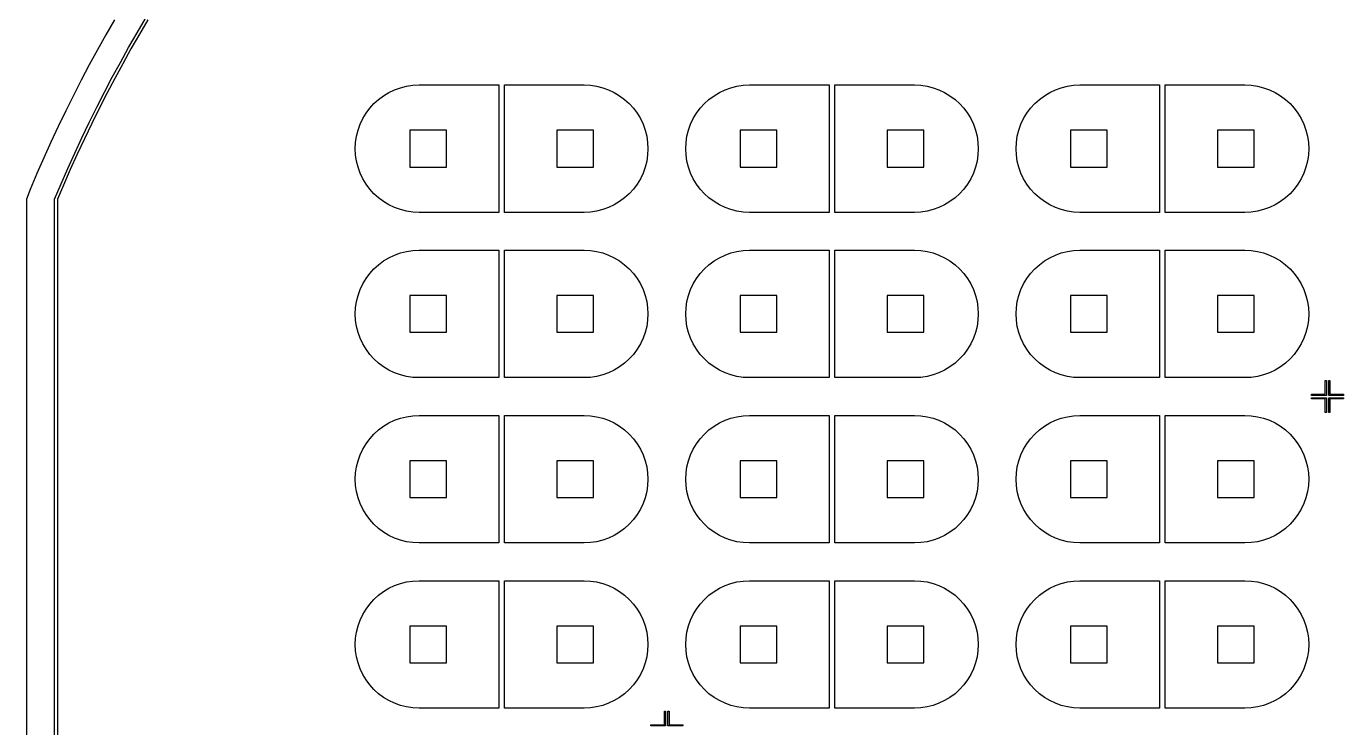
# Model space of a CAD drawing. Extents: x -17 to 130, y -40 to 112.
# Drawn here: x -16.9 to 54.9, y 36 to 74.2 of the extents above; entities that cross this region are included whole.
import ezdxf

# ---------------------------------------------------------------- set-up
doc = ezdxf.new("R2010")
doc.units = 0

msp = doc.modelspace()

# ---------------------------------------------------------------- linework, layer by layer
for p, q in [((-12.0939, 74.5207), (-12.5616, 73.7067)), ((-10.8628, 73.8031), (-10.394, 74.5963)), ((-10.2653, 74.5191), (-10.7332, 73.7276)), ((-12.5616, 73.7067), (-13.0194, 72.8871)), ((-11.3218, 73.0043), (-10.8628, 73.8031)), ((-10.7332, 73.7276), (-11.1913, 72.9304)), ((-13.0194, 72.8871), (-13.467, 72.0618)), ((-11.771, 72.1999), (-11.3218, 73.0043)), ((-11.1913, 72.9304), (-11.6395, 72.1276)), ((-13.467, 72.0618), (-13.9044, 71.2312)), ((-12.2102, 71.3901), (-11.771, 72.1999)), ((-11.6395, 72.1276), (-12.0779, 71.3194)), ((-13.9044, 71.2312), (-14.3316, 70.3953)), ((-12.6395, 70.5749), (-12.2102, 71.3901)), ((-12.0779, 71.3194), (-12.5064, 70.5059)), ((-14.3316, 70.3953), (-14.7486, 69.5541)), ((-13.0588, 69.7546), (-12.6395, 70.5749)), ((-12.5064, 70.5059), (-12.9248, 69.6871)), ((2.29866, 70.1823), (2.57217, 70.3852)), ((2.57217, 70.3852), (2.86426, 70.5603)), ((2.86426, 70.5603), (3.17209, 70.7059)), ((3.17209, 70.7059), (3.49272, 70.8206)), ((3.49272, 70.8206), (3.82304, 70.9033)), ((3.82304, 70.9033), (4.15988, 70.9533)), ((4.15988, 70.9533), (4.5, 70.97)), ((4.5, 70.97), (8.85001, 70.97)), ((8.85001, 70.97), (8.85001, 64.03)), ((9.14999, 64.03), (9.14999, 70.97)), ((9.14999, 70.97), (13.5, 70.97)), ((13.5, 70.97), (13.8401, 70.9533)), ((13.8401, 70.9533), (14.177, 70.9033)), ((14.177, 70.9033), (14.5073, 70.8206)), ((14.5073, 70.8206), (14.8279, 70.7059)), ((14.8279, 70.7059), (15.1357, 70.5603)), ((15.1357, 70.5603), (15.4278, 70.3852)), ((15.4278, 70.3852), (15.7013, 70.1823)), ((20.2987, 70.1823), (20.5722, 70.3852)), ((20.5722, 70.3852), (20.8643, 70.5603)), ((20.8643, 70.5603), (21.1721, 70.7059)), ((21.1721, 70.7059), (21.4927, 70.8206)), ((21.4927, 70.8206), (21.823, 70.9033)), ((21.823, 70.9033), (22.1599, 70.9533)), ((22.1599, 70.9533), (22.5, 70.97)), ((22.5, 70.97), (26.85, 70.97)), ((26.85, 70.97), (26.85, 64.03)), ((27.15, 64.03), (27.15, 70.97)), ((27.15, 70.97), (31.5, 70.97)), ((31.5, 70.97), (31.8401, 70.9533)), ((31.8401, 70.9533), (32.177, 70.9033)), ((32.177, 70.9033), (32.5073, 70.8206)), ((32.5073, 70.8206), (32.8279, 70.7059)), ((32.8279, 70.7059), (33.1357, 70.5603)), ((33.1357, 70.5603), (33.4278, 70.3852)), ((33.4278, 70.3852), (33.7013, 70.1823)), ((38.2987, 70.1823), (38.5722, 70.3852)), ((38.5722, 70.3852), (38.8643, 70.5603)), ((38.8643, 70.5603), (39.1721, 70.7059)), ((39.1721, 70.7059), (39.4927, 70.8206)), ((39.4927, 70.8206), (39.823, 70.9033)), ((39.823, 70.9033), (40.1599, 70.9533)), ((40.1599, 70.9533), (40.5, 70.97)), ((40.5, 70.97), (44.85, 70.97)), ((44.85, 70.97), (44.85, 64.03)), ((45.15, 64.03), (45.15, 70.97)), ((45.15, 70.97), (49.5, 70.97)), ((49.5, 70.97), (49.8401, 70.9533)), ((49.8401, 70.9533), (50.177, 70.9033)), ((50.177, 70.9033), (50.5073, 70.8206)), ((50.5073, 70.8206), (50.8279, 70.7059)), ((50.8279, 70.7059), (51.1357, 70.5603)), ((51.1357, 70.5603), (51.4278, 70.3852)), ((51.4278, 70.3852), (51.7013, 70.1823)), ((-13.468, 68.9291), (-13.0588, 69.7546)), ((-12.9248, 69.6871), (-13.3332, 68.8633)), ((1.61481, 69.4278), (1.81766, 69.7013)), ((1.81766, 69.7013), (2.04634, 69.9537)), ((2.04634, 69.9537), (2.29866, 70.1823)), ((15.7013, 70.1823), (15.9537, 69.9537)), ((15.9537, 69.9537), (16.1823, 69.7013)), ((16.1823, 69.7013), (16.3852, 69.4278)), ((19.6148, 69.4278), (19.8177, 69.7013)), ((19.8177, 69.7013), (20.0463, 69.9537)), ((20.0463, 69.9537), (20.2987, 70.1823)), ((33.7013, 70.1823), (33.9537, 69.9537)), ((33.9537, 69.9537), (34.1823, 69.7013)), ((34.1823, 69.7013), (34.3852, 69.4278)), ((37.6148, 69.4278), (37.8177, 69.7013)), ((37.8177, 69.7013), (38.0463, 69.9537)), ((38.0463, 69.9537), (38.2987, 70.1823)), ((51.7013, 70.1823), (51.9537, 69.9537)), ((51.9537, 69.9537), (52.1823, 69.7013)), ((52.1823, 69.7013), (52.3852, 69.4278)), ((-14.7486, 69.5541), (-15.1552, 68.708)), ((-13.867, 68.0987), (-13.468, 68.9291)), ((1.29414, 68.8279), (1.43974, 69.1357)), ((1.43974, 69.1357), (1.61481, 69.4278)), ((16.3852, 69.4278), (16.5603, 69.1357)), ((16.5603, 69.1357), (16.7059, 68.8279)), ((19.2941, 68.8279), (19.4397, 69.1357)), ((19.4397, 69.1357), (19.6148, 69.4278)), ((34.3852, 69.4278), (34.5603, 69.1357)), ((34.5603, 69.1357), (34.7059, 68.8279)), ((37.2941, 68.8279), (37.4397, 69.1357)), ((37.4397, 69.1357), (37.6148, 69.4278)), ((52.3852, 69.4278), (52.5603, 69.1357)), ((52.5603, 69.1357), (52.7059, 68.8279)), ((-15.1552, 68.708), (-15.5513, 67.8569)), ((-13.3332, 68.8633), (-13.7314, 68.0346)), ((1.09668, 68.177), (1.17943, 68.5073)), ((1.17943, 68.5073), (1.29414, 68.8279)), ((6, 68.5), (4, 68.5)), ((4, 68.5), (4, 66.5)), ((6, 66.5), (6, 68.5)), ((14, 68.5), (12, 68.5)), ((12, 68.5), (12, 66.5)), ((14, 66.5), (14, 68.5)), ((16.7059, 68.8279), (16.8206, 68.5073)), ((16.8206, 68.5073), (16.9033, 68.177)), ((19.0967, 68.177), (19.1794, 68.5073)), ((19.1794, 68.5073), (19.2941, 68.8279)), ((24, 68.5), (22, 68.5)), ((22, 68.5), (22, 66.5)), ((24, 66.5), (24, 68.5)), ((32, 68.5), (30, 68.5)), ((30, 68.5), (30, 66.5)), ((32, 66.5), (32, 68.5)), ((34.7059, 68.8279), (34.8206, 68.5073)), ((34.8206, 68.5073), (34.9033, 68.177)), ((37.0967, 68.177), (37.1794, 68.5073)), ((37.1794, 68.5073), (37.2941, 68.8279)), ((42, 68.5), (40, 68.5)), ((40, 68.5), (40, 66.5)), ((42, 66.5), (42, 68.5)), ((50, 68.5), (48, 68.5)), ((48, 68.5), (48, 66.5)), ((50, 66.5), (50, 68.5)), ((52.7059, 68.8279), (52.8206, 68.5073)), ((52.8206, 68.5073), (52.9033, 68.177)), ((-15.5513, 67.8569), (-15.937, 67.001)), ((-14.2558, 67.2634), (-13.867, 68.0987)), ((-13.7314, 68.0346), (-14.1194, 67.201)), ((1.03001, 67.5), (1.04672, 67.8401)), ((1.04672, 67.1599), (1.03001, 67.5)), ((1.04672, 67.8401), (1.09668, 68.177)), ((16.9033, 68.177), (16.9533, 67.8401)), ((16.9533, 67.8401), (16.97, 67.5)), ((16.97, 67.5), (16.9533, 67.1599)), ((19.03, 67.5), (19.0467, 67.8401)), ((19.0467, 67.1599), (19.03, 67.5)), ((19.0467, 67.8401), (19.0967, 68.177)), ((34.9033, 68.177), (34.9533, 67.8401)), ((34.9533, 67.8401), (34.97, 67.5)), ((34.97, 67.5), (34.9533, 67.1599)), ((37.03, 67.5), (37.0467, 67.8401)), ((37.0467, 67.1599), (37.03, 67.5)), ((37.0467, 67.8401), (37.0967, 68.177)), ((52.9033, 68.177), (52.9533, 67.8401)), ((52.9533, 67.8401), (52.97, 67.5)), ((52.97, 67.5), (52.9533, 67.1599)), ((-15.937, 67.001), (-16.3122, 66.1404)), ((-14.6343, 66.4235), (-14.2558, 67.2634)), ((-14.1194, 67.201), (-14.4972, 66.3627)), ((1.09668, 66.823), (1.04672, 67.1599)), ((1.17943, 66.4927), (1.09668, 66.823)), ((16.9033, 66.823), (16.8206, 66.4927)), ((16.9533, 67.1599), (16.9033, 66.823)), ((19.0967, 66.823), (19.0467, 67.1599)), ((19.1794, 66.4927), (19.0967, 66.823)), ((34.9033, 66.823), (34.8206, 66.4927)), ((34.9533, 67.1599), (34.9033, 66.823)), ((37.0967, 66.823), (37.0467, 67.1599)), ((37.1794, 66.4927), (37.0967, 66.823)), ((52.9033, 66.823), (52.8206, 66.4927)), ((52.9533, 67.1599), (52.9033, 66.823)), ((-16.3122, 66.1404), (-16.6768, 65.2753)), ((-15.0025, 65.5789), (-14.6343, 66.4235)), ((-14.4972, 66.3627), (-14.8646, 65.5199)), ((1.29414, 66.1721), (1.17943, 66.4927)), ((1.43974, 65.8643), (1.29414, 66.1721)), ((4, 66.5), (6, 66.5)), ((12, 66.5), (14, 66.5)), ((16.7059, 66.1721), (16.5603, 65.8643)), ((16.8206, 66.4927), (16.7059, 66.1721)), ((19.2941, 66.1721), (19.1794, 66.4927)), ((19.4397, 65.8643), (19.2941, 66.1721)), ((22, 66.5), (24, 66.5)), ((30, 66.5), (32, 66.5)), ((34.7059, 66.1721), (34.5603, 65.8643)), ((34.8206, 66.4927), (34.7059, 66.1721)), ((37.2941, 66.1721), (37.1794, 66.4927)), ((37.4397, 65.8643), (37.2941, 66.1721)), ((40, 66.5), (42, 66.5)), ((48, 66.5), (50, 66.5)), ((52.7059, 66.1721), (52.5603, 65.8643)), ((52.8206, 66.4927), (52.7059, 66.1721)), ((-15.3519, 64.7497), (-15.0025, 65.5789)), ((-14.8646, 65.5199), (-15.1895, 64.7488)), ((1.61481, 65.5722), (1.43974, 65.8643)), ((1.81766, 65.2987), (1.61481, 65.5722)), ((16.3852, 65.5722), (16.1823, 65.2987)), ((16.5603, 65.8643), (16.3852, 65.5722)), ((19.6148, 65.5722), (19.4397, 65.8643)), ((19.8177, 65.2987), (19.6148, 65.5722)), ((34.3852, 65.5722), (34.1823, 65.2987)), ((34.5603, 65.8643), (34.3852, 65.5722)), ((37.6148, 65.5722), (37.4397, 65.8643)), ((37.8177, 65.2987), (37.6148, 65.5722)), ((52.3852, 65.5722), (52.1823, 65.2987)), ((52.5603, 65.8643), (52.3852, 65.5722)), ((-16.6768, 65.2753), (-16.8921, 64.7463)), ((-16.8921, 64.7463), (-16.8921, 7.25366)), ((-15.3519, 7.25034), (-15.3519, 64.7497)), ((-15.1895, 64.7488), (-15.1895, 7.25121)), ((2.04634, 65.0463), (1.81766, 65.2987)), ((2.29866, 64.8177), (2.04634, 65.0463)), ((2.57217, 64.6148), (2.29866, 64.8177)), ((2.86426, 64.4397), (2.57217, 64.6148)), ((15.4278, 64.6148), (15.1357, 64.4397)), ((15.7013, 64.8177), (15.4278, 64.6148)), ((15.9537, 65.0463), (15.7013, 64.8177)), ((16.1823, 65.2987), (15.9537, 65.0463)), ((20.0463, 65.0463), (19.8177, 65.2987)), ((20.2987, 64.8177), (20.0463, 65.0463)), ((20.5722, 64.6148), (20.2987, 64.8177)), ((20.8643, 64.4397), (20.5722, 64.6148)), ((33.4278, 64.6148), (33.1357, 64.4397)), ((33.7013, 64.8177), (33.4278, 64.6148)), ((33.9537, 65.0463), (33.7013, 64.8177)), ((34.1823, 65.2987), (33.9537, 65.0463)), ((38.0463, 65.0463), (37.8177, 65.2987)), ((38.2987, 64.8177), (38.0463, 65.0463)), ((38.5722, 64.6148), (38.2987, 64.8177)), ((38.8643, 64.4397), (38.5722, 64.6148)), ((51.4278, 64.6148), (51.1357, 64.4397)), ((51.7013, 64.8177), (51.4278, 64.6148)), ((51.9537, 65.0463), (51.7013, 64.8177)), ((52.1823, 65.2987), (51.9537, 65.0463)), ((3.17209, 64.2941), (2.86426, 64.4397)), ((3.49272, 64.1794), (3.17209, 64.2941)), ((3.82304, 64.0967), (3.49272, 64.1794)), ((4.15988, 64.0467), (3.82304, 64.0967)), ((4.5, 64.03), (4.15988, 64.0467)), ((8.85001, 64.03), (4.5, 64.03)), ((13.5, 64.03), (9.14999, 64.03)), ((13.8401, 64.0467), (13.5, 64.03)), ((14.177, 64.0967), (13.8401, 64.0467)), ((14.5073, 64.1794), (14.177, 64.0967)), ((14.8279, 64.2941), (14.5073, 64.1794)), ((15.1357, 64.4397), (14.8279, 64.2941)), ((21.1721, 64.2941), (20.8643, 64.4397)), ((21.4927, 64.1794), (21.1721, 64.2941)), ((21.823, 64.0967), (21.4927, 64.1794)), ((22.1599, 64.0467), (21.823, 64.0967)), ((22.5, 64.03), (22.1599, 64.0467)), ((26.85, 64.03), (22.5, 64.03)), ((31.5, 64.03), (27.15, 64.03)), ((31.8401, 64.0467), (31.5, 64.03)), ((32.177, 64.0967), (31.8401, 64.0467)), ((32.5073, 64.1794), (32.177, 64.0967)), ((32.8279, 64.2941), (32.5073, 64.1794)), ((33.1357, 64.4397), (32.8279, 64.2941)), ((39.1721, 64.2941), (38.8643, 64.4397)), ((39.4927, 64.1794), (39.1721, 64.2941)), ((39.823, 64.0967), (39.4927, 64.1794)), ((40.1599, 64.0467), (39.823, 64.0967)), ((40.5, 64.03), (40.1599, 64.0467)), ((44.85, 64.03), (40.5, 64.03)), ((49.5, 64.03), (45.15, 64.03)), ((49.8401, 64.0467), (49.5, 64.03)), ((50.177, 64.0967), (49.8401, 64.0467)), ((50.5073, 64.1794), (50.177, 64.0967)), ((50.8279, 64.2941), (50.5073, 64.1794)), ((51.1357, 64.4397), (50.8279, 64.2941)), ((3.17209, 61.7059), (3.49272, 61.8206)), ((3.49272, 61.8206), (3.82304, 61.9033)), ((3.82304, 61.9033), (4.15988, 61.9533)), ((4.15988, 61.9533), (4.5, 61.97)), ((4.5, 61.97), (8.85001, 61.97)), ((8.85001, 61.97), (8.85001, 55.03)), ((9.14999, 55.03), (9.14999, 61.97)), ((9.14999, 61.97), (13.5, 61.97)), ((13.5, 61.97), (13.8401, 61.9533)), ((13.8401, 61.9533), (14.177, 61.9033)), ((14.177, 61.9033), (14.5073, 61.8206)), ((14.5073, 61.8206), (14.8279, 61.7059)), ((21.1721, 61.7059), (21.4927, 61.8206)), ((21.4927, 61.8206), (21.823, 61.9033)), ((21.823, 61.9033), (22.1599, 61.9533)), ((22.1599, 61.9533), (22.5, 61.97)), ((22.5, 61.97), (26.85, 61.97)), ((26.85, 61.97), (26.85, 55.03)), ((27.15, 55.03), (27.15, 61.97)), ((27.15, 61.97), (31.5, 61.97)), ((31.5, 61.97), (31.8401, 61.9533)), ((31.8401, 61.9533), (32.177, 61.9033)), ((32.177, 61.9033), (32.5073, 61.8206)), ((32.5073, 61.8206), (32.8279, 61.7059)), ((39.1721, 61.7059), (39.4927, 61.8206)), ((39.4927, 61.8206), (39.823, 61.9033)), ((39.823, 61.9033), (40.1599, 61.9533)), ((40.1599, 61.9533), (40.5, 61.97)), ((40.5, 61.97), (44.85, 61.97)), ((44.85, 61.97), (44.85, 55.03)), ((45.15, 55.03), (45.15, 61.97)), ((45.15, 61.97), (49.5, 61.97)), ((49.5, 61.97), (49.8401, 61.9533)), ((49.8401, 61.9533), (50.177, 61.9033)), ((50.177, 61.9033), (50.5073, 61.8206)), ((50.5073, 61.8206), (50.8279, 61.7059)), ((2.04634, 60.9537), (2.29866, 61.1823)), ((2.29866, 61.1823), (2.57217, 61.3852)), ((2.57217, 61.3852), (2.86426, 61.5603)), ((2.86426, 61.5603), (3.17209, 61.7059)), ((14.8279, 61.7059), (15.1357, 61.5603)), ((15.1357, 61.5603), (15.4278, 61.3852)), ((15.4278, 61.3852), (15.7013, 61.1823)), ((15.7013, 61.1823), (15.9537, 60.9537)), ((20.0463, 60.9537), (20.2987, 61.1823)), ((20.2987, 61.1823), (20.5722, 61.3852)), ((20.5722, 61.3852), (20.8643, 61.5603)), ((20.8643, 61.5603), (21.1721, 61.7059)), ((32.8279, 61.7059), (33.1357, 61.5603)), ((33.1357, 61.5603), (33.4278, 61.3852)), ((33.4278, 61.3852), (33.7013, 61.1823)), ((33.7013, 61.1823), (33.9537, 60.9537)), ((38.0463, 60.9537), (38.2987, 61.1823)), ((38.2987, 61.1823), (38.5722, 61.3852)), ((38.5722, 61.3852), (38.8643, 61.5603)), ((38.8643, 61.5603), (39.1721, 61.7059)), ((50.8279, 61.7059), (51.1357, 61.5603)), ((51.1357, 61.5603), (51.4278, 61.3852)), ((51.4278, 61.3852), (51.7013, 61.1823)), ((51.7013, 61.1823), (51.9537, 60.9537)), ((1.43974, 60.1357), (1.61481, 60.4278)), ((1.61481, 60.4278), (1.81766, 60.7013)), ((1.81766, 60.7013), (2.04634, 60.9537)), ((15.9537, 60.9537), (16.1823, 60.7013)), ((16.1823, 60.7013), (16.3852, 60.4278)), ((16.3852, 60.4278), (16.5603, 60.1357)), ((19.4397, 60.1357), (19.6148, 60.4278)), ((19.6148, 60.4278), (19.8177, 60.7013)), ((19.8177, 60.7013), (20.0463, 60.9537)), ((33.9537, 60.9537), (34.1823, 60.7013)), ((34.1823, 60.7013), (34.3852, 60.4278)), ((34.3852, 60.4278), (34.5603, 60.1357)), ((37.4397, 60.1357), (37.6148, 60.4278)), ((37.6148, 60.4278), (37.8177, 60.7013)), ((37.8177, 60.7013), (38.0463, 60.9537)), ((51.9537, 60.9537), (52.1823, 60.7013)), ((52.1823, 60.7013), (52.3852, 60.4278)), ((52.3852, 60.4278), (52.5603, 60.1357)), ((1.17943, 59.5073), (1.29414, 59.8279)), ((1.29414, 59.8279), (1.43974, 60.1357)), ((16.5603, 60.1357), (16.7059, 59.8279)), ((16.7059, 59.8279), (16.8206, 59.5073)), ((19.1794, 59.5073), (19.2941, 59.8279)), ((19.2941, 59.8279), (19.4397, 60.1357)), ((34.5603, 60.1357), (34.7059, 59.8279)), ((34.7059, 59.8279), (34.8206, 59.5073)), ((37.1794, 59.5073), (37.2941, 59.8279)), ((37.2941, 59.8279), (37.4397, 60.1357)), ((52.5603, 60.1357), (52.7059, 59.8279)), ((52.7059, 59.8279), (52.8206, 59.5073)), ((1.04672, 58.8401), (1.09668, 59.177)), ((1.09668, 59.177), (1.17943, 59.5073)), ((6, 59.5), (4, 59.5)), ((4, 59.5), (4, 57.5)), ((6, 57.5), (6, 59.5)), ((14, 59.5), (12, 59.5)), ((12, 59.5), (12, 57.5)), ((14, 57.5), (14, 59.5)), ((16.8206, 59.5073), (16.9033, 59.177)), ((16.9033, 59.177), (16.9533, 58.8401)), ((19.0467, 58.8401), (19.0967, 59.177)), ((19.0967, 59.177), (19.1794, 59.5073)), ((24, 59.5), (22, 59.5)), ((22, 59.5), (22, 57.5)), ((24, 57.5), (24, 59.5)), ((32, 59.5), (30, 59.5)), ((30, 59.5), (30, 57.5)), ((32, 57.5), (32, 59.5)), ((34.8206, 59.5073), (34.9033, 59.177)), ((34.9033, 59.177), (34.9533, 58.8401)), ((37.0467, 58.8401), (37.0967, 59.177)), ((37.0967, 59.177), (37.1794, 59.5073)), ((42, 59.5), (40, 59.5)), ((40, 59.5), (40, 57.5)), ((42, 57.5), (42, 59.5)), ((50, 59.5), (48, 59.5)), ((48, 59.5), (48, 57.5)), ((50, 57.5), (50, 59.5)), ((52.8206, 59.5073), (52.9033, 59.177)), ((52.9033, 59.177), (52.9533, 58.8401)), ((1.03001, 58.5), (1.04672, 58.8401)), ((1.04672, 58.1599), (1.03001, 58.5)), ((1.09668, 57.823), (1.04672, 58.1599)), ((16.9533, 58.1599), (16.9033, 57.823)), ((16.9533, 58.8401), (16.97, 58.5)), ((16.97, 58.5), (16.9533, 58.1599)), ((19.03, 58.5), (19.0467, 58.8401)), ((19.0467, 58.1599), (19.03, 58.5)), ((19.0967, 57.823), (19.0467, 58.1599)), ((34.9533, 58.1599), (34.9033, 57.823)), ((34.9533, 58.8401), (34.97, 58.5)), ((34.97, 58.5), (34.9533, 58.1599)), ((37.03, 58.5), (37.0467, 58.8401)), ((37.0467, 58.1599), (37.03, 58.5)), ((37.0967, 57.823), (37.0467, 58.1599)), ((52.9533, 58.1599), (52.9033, 57.823)), ((52.9533, 58.8401), (52.97, 58.5)), ((52.97, 58.5), (52.9533, 58.1599)), ((1.17943, 57.4927), (1.09668, 57.823)), ((1.29414, 57.1721), (1.17943, 57.4927)), ((4, 57.5), (6, 57.5)), ((12, 57.5), (14, 57.5)), ((16.8206, 57.4927), (16.7059, 57.1721)), ((16.9033, 57.823), (16.8206, 57.4927)), ((19.1794, 57.4927), (19.0967, 57.823)), ((19.2941, 57.1721), (19.1794, 57.4927)), ((22, 57.5), (24, 57.5)), ((30, 57.5), (32, 57.5)), ((34.8206, 57.4927), (34.7059, 57.1721)), ((34.9033, 57.823), (34.8206, 57.4927)), ((37.1794, 57.4927), (37.0967, 57.823)), ((37.2941, 57.1721), (37.1794, 57.4927)), ((40, 57.5), (42, 57.5)), ((48, 57.5), (50, 57.5)), ((52.8206, 57.4927), (52.7059, 57.1721)), ((52.9033, 57.823), (52.8206, 57.4927)), ((1.43974, 56.8643), (1.29414, 57.1721)), ((1.61481, 56.5722), (1.43974, 56.8643)), ((16.5603, 56.8643), (16.3852, 56.5722)), ((16.7059, 57.1721), (16.5603, 56.8643)), ((19.4397, 56.8643), (19.2941, 57.1721)), ((19.6148, 56.5722), (19.4397, 56.8643)), ((34.5603, 56.8643), (34.3852, 56.5722)), ((34.7059, 57.1721), (34.5603, 56.8643)), ((37.4397, 56.8643), (37.2941, 57.1721)), ((37.6148, 56.5722), (37.4397, 56.8643)), ((52.5603, 56.8643), (52.3852, 56.5722)), ((52.7059, 57.1721), (52.5603, 56.8643)), ((1.81766, 56.2987), (1.61481, 56.5722)), ((2.04634, 56.0463), (1.81766, 56.2987)), ((2.29866, 55.8177), (2.04634, 56.0463)), ((15.9537, 56.0463), (15.7013, 55.8177)), ((16.1823, 56.2987), (15.9537, 56.0463)), ((16.3852, 56.5722), (16.1823, 56.2987)), ((19.8177, 56.2987), (19.6148, 56.5722)), ((20.0463, 56.0463), (19.8177, 56.2987)), ((20.2987, 55.8177), (20.0463, 56.0463)), ((33.9537, 56.0463), (33.7013, 55.8177)), ((34.1823, 56.2987), (33.9537, 56.0463)), ((34.3852, 56.5722), (34.1823, 56.2987)), ((37.8177, 56.2987), (37.6148, 56.5722)), ((38.0463, 56.0463), (37.8177, 56.2987)), ((38.2987, 55.8177), (38.0463, 56.0463)), ((51.9537, 56.0463), (51.7013, 55.8177)), ((52.1823, 56.2987), (51.9537, 56.0463)), ((52.3852, 56.5722), (52.1823, 56.2987)), ((2.57217, 55.6148), (2.29866, 55.8177)), ((2.86426, 55.4397), (2.57217, 55.6148)), ((3.17209, 55.2941), (2.86426, 55.4397)), ((3.49272, 55.1794), (3.17209, 55.2941)), ((14.8279, 55.2941), (14.5073, 55.1794)), ((15.1357, 55.4397), (14.8279, 55.2941)), ((15.4278, 55.6148), (15.1357, 55.4397)), ((15.7013, 55.8177), (15.4278, 55.6148)), ((20.5722, 55.6148), (20.2987, 55.8177)), ((20.8643, 55.4397), (20.5722, 55.6148)), ((21.1721, 55.2941), (20.8643, 55.4397)), ((21.4927, 55.1794), (21.1721, 55.2941)), ((32.8279, 55.2941), (32.5073, 55.1794)), ((33.1357, 55.4397), (32.8279, 55.2941)), ((33.4278, 55.6148), (33.1357, 55.4397)), ((33.7013, 55.8177), (33.4278, 55.6148)), ((38.5722, 55.6148), (38.2987, 55.8177)), ((38.8643, 55.4397), (38.5722, 55.6148)), ((39.1721, 55.2941), (38.8643, 55.4397)), ((39.4927, 55.1794), (39.1721, 55.2941)), ((50.8279, 55.2941), (50.5073, 55.1794)), ((51.1357, 55.4397), (50.8279, 55.2941)), ((51.4278, 55.6148), (51.1357, 55.4397)), ((51.7013, 55.8177), (51.4278, 55.6148)), ((3.82304, 55.0967), (3.49272, 55.1794)), ((4.15988, 55.0467), (3.82304, 55.0967)), ((4.5, 55.03), (4.15988, 55.0467)), ((8.85001, 55.03), (4.5, 55.03)), ((13.5, 55.03), (9.14999, 55.03)), ((13.8401, 55.0467), (13.5, 55.03)), ((14.177, 55.0967), (13.8401, 55.0467)), ((14.5073, 55.1794), (14.177, 55.0967)), ((21.823, 55.0967), (21.4927, 55.1794)), ((22.1599, 55.0467), (21.823, 55.0967)), ((22.5, 55.03), (22.1599, 55.0467)), ((26.85, 55.03), (22.5, 55.03)), ((31.5, 55.03), (27.15, 55.03)), ((31.8401, 55.0467), (31.5, 55.03)), ((32.177, 55.0967), (31.8401, 55.0467)), ((32.5073, 55.1794), (32.177, 55.0967)), ((39.823, 55.0967), (39.4927, 55.1794)), ((40.1599, 55.0467), (39.823, 55.0967)), ((40.5, 55.03), (40.1599, 55.0467)), ((44.85, 55.03), (40.5, 55.03)), ((49.5, 55.03), (45.15, 55.03)), ((49.8401, 55.0467), (49.5, 55.03)), ((50.177, 55.0967), (49.8401, 55.0467)), ((50.5073, 55.1794), (50.177, 55.0967)), ((53.875, 54.125), (53.875, 54.875)), ((53.875, 54.875), (53.9375, 54.875)), ((53.9375, 54.875), (53.9375, 54.0625)), ((54.0625, 54.0625), (54.0625, 54.875)), ((54.0625, 54.875), (54.125, 54.875)), ((54.125, 54.875), (54.125, 54.125)), ((53.125, 54.0625), (53.125, 54.125)), ((53.125, 54.125), (53.875, 54.125)), ((53.9375, 54.0625), (53.125, 54.0625)), ((53.125, 53.875), (53.125, 53.9375)), ((53.125, 53.9375), (53.9375, 53.9375)), ((53.875, 53.875), (53.125, 53.875)), ((53.875, 53.125), (53.875, 53.875)), ((53.9375, 53.9375), (53.9375, 53.125)), ((54.875, 54.0625), (54.0625, 54.0625)), ((54.0625, 53.125), (54.0625, 53.9375)), ((54.0625, 53.9375), (54.875, 53.9375)), ((54.125, 54.125), (54.875, 54.125)), ((54.875, 53.875), (54.125, 53.875)), ((54.125, 53.875), (54.125, 53.125)), ((54.875, 54.125), (54.875, 54.0625)), ((54.875, 53.9375), (54.875, 53.875)), ((53.9375, 53.125), (53.875, 53.125)), ((54.125, 53.125), (54.0625, 53.125)), ((2.57217, 52.3852), (2.86426, 52.5603)), ((2.86426, 52.5603), (3.17209, 52.7059)), ((3.17209, 52.7059), (3.49272, 52.8206)), ((3.49272, 52.8206), (3.82304, 52.9033)), ((3.82304, 52.9033), (4.15988, 52.9533)), ((4.15988, 52.9533), (4.5, 52.97)), ((4.5, 52.97), (8.85001, 52.97)), ((8.85001, 52.97), (8.85001, 46.03)), ((9.14999, 46.03), (9.14999, 52.97)), ((9.14999, 52.97), (13.5, 52.97)), ((13.5, 52.97), (13.8401, 52.9533)), ((13.8401, 52.9533), (14.177, 52.9033)), ((14.177, 52.9033), (14.5073, 52.8206)), ((14.5073, 52.8206), (14.8279, 52.7059)), ((14.8279, 52.7059), (15.1357, 52.5603)), ((15.1357, 52.5603), (15.4278, 52.3852)), ((20.5722, 52.3852), (20.8643, 52.5603)), ((20.8643, 52.5603), (21.1721, 52.7059)), ((21.1721, 52.7059), (21.4927, 52.8206)), ((21.4927, 52.8206), (21.823, 52.9033)), ((21.823, 52.9033), (22.1599, 52.9533)), ((22.1599, 52.9533), (22.5, 52.97)), ((22.5, 52.97), (26.85, 52.97)), ((26.85, 52.97), (26.85, 46.03)), ((27.15, 46.03), (27.15, 52.97)), ((27.15, 52.97), (31.5, 52.97)), ((31.5, 52.97), (31.8401, 52.9533)), ((31.8401, 52.9533), (32.177, 52.9033)), ((32.177, 52.9033), (32.5073, 52.8206)), ((32.5073, 52.8206), (32.8279, 52.7059)), ((32.8279, 52.7059), (33.1357, 52.5603)), ((33.1357, 52.5603), (33.4278, 52.3852)), ((38.5722, 52.3852), (38.8643, 52.5603)), ((38.8643, 52.5603), (39.1721, 52.7059)), ((39.1721, 52.7059), (39.4927, 52.8206)), ((39.4927, 52.8206), (39.823, 52.9033)), ((39.823, 52.9033), (40.1599, 52.9533)), ((40.1599, 52.9533), (40.5, 52.97)), ((40.5, 52.97), (44.85, 52.97)), ((44.85, 52.97), (44.85, 46.03)), ((45.15, 46.03), (45.15, 52.97)), ((45.15, 52.97), (49.5, 52.97)), ((49.5, 52.97), (49.8401, 52.9533)), ((49.8401, 52.9533), (50.177, 52.9033)), ((50.177, 52.9033), (50.5073, 52.8206)), ((50.5073, 52.8206), (50.8279, 52.7059)), ((50.8279, 52.7059), (51.1357, 52.5603)), ((51.1357, 52.5603), (51.4278, 52.3852)), ((1.61481, 51.4278), (1.81766, 51.7013)), ((1.81766, 51.7013), (2.04634, 51.9537)), ((2.04634, 51.9537), (2.29866, 52.1823)), ((2.29866, 52.1823), (2.57217, 52.3852)), ((15.4278, 52.3852), (15.7013, 52.1823)), ((15.7013, 52.1823), (15.9537, 51.9537)), ((15.9537, 51.9537), (16.1823, 51.7013)), ((16.1823, 51.7013), (16.3852, 51.4278)), ((19.6148, 51.4278), (19.8177, 51.7013)), ((19.8177, 51.7013), (20.0463, 51.9537)), ((20.0463, 51.9537), (20.2987, 52.1823)), ((20.2987, 52.1823), (20.5722, 52.3852)), ((33.4278, 52.3852), (33.7013, 52.1823)), ((33.7013, 52.1823), (33.9537, 51.9537)), ((33.9537, 51.9537), (34.1823, 51.7013)), ((34.1823, 51.7013), (34.3852, 51.4278)), ((37.6148, 51.4278), (37.8177, 51.7013)), ((37.8177, 51.7013), (38.0463, 51.9537)), ((38.0463, 51.9537), (38.2987, 52.1823)), ((38.2987, 52.1823), (38.5722, 52.3852)), ((51.4278, 52.3852), (51.7013, 52.1823)), ((51.7013, 52.1823), (51.9537, 51.9537)), ((51.9537, 51.9537), (52.1823, 51.7013)), ((52.1823, 51.7013), (52.3852, 51.4278)), ((1.29414, 50.8279), (1.43974, 51.1357)), ((1.43974, 51.1357), (1.61481, 51.4278)), ((16.3852, 51.4278), (16.5603, 51.1357)), ((16.5603, 51.1357), (16.7059, 50.8279)), ((19.2941, 50.8279), (19.4397, 51.1357)), ((19.4397, 51.1357), (19.6148, 51.4278)), ((34.3852, 51.4278), (34.5603, 51.1357)), ((34.5603, 51.1357), (34.7059, 50.8279)), ((37.2941, 50.8279), (37.4397, 51.1357)), ((37.4397, 51.1357), (37.6148, 51.4278)), ((52.3852, 51.4278), (52.5603, 51.1357)), ((52.5603, 51.1357), (52.7059, 50.8279)), ((1.09668, 50.177), (1.17943, 50.5073)), ((1.17943, 50.5073), (1.29414, 50.8279)), ((6, 50.5), (4, 50.5)), ((4, 50.5), (4, 48.5)), ((6, 48.5), (6, 50.5)), ((14, 50.5), (12, 50.5)), ((12, 50.5), (12, 48.5)), ((14, 48.5), (14, 50.5)), ((16.7059, 50.8279), (16.8206, 50.5073)), ((16.8206, 50.5073), (16.9033, 50.177)), ((19.0967, 50.177), (19.1794, 50.5073)), ((19.1794, 50.5073), (19.2941, 50.8279)), ((24, 50.5), (22, 50.5)), ((22, 50.5), (22, 48.5)), ((24, 48.5), (24, 50.5)), ((32, 50.5), (30, 50.5)), ((30, 50.5), (30, 48.5)), ((32, 48.5), (32, 50.5)), ((34.7059, 50.8279), (34.8206, 50.5073)), ((34.8206, 50.5073), (34.9033, 50.177)), ((37.0967, 50.177), (37.1794, 50.5073)), ((37.1794, 50.5073), (37.2941, 50.8279)), ((42, 50.5), (40, 50.5)), ((40, 50.5), (40, 48.5)), ((42, 48.5), (42, 50.5)), ((50, 50.5), (48, 50.5)), ((48, 50.5), (48, 48.5)), ((50, 48.5), (50, 50.5)), ((52.7059, 50.8279), (52.8206, 50.5073)), ((52.8206, 50.5073), (52.9033, 50.177)), ((1.03001, 49.5), (1.04672, 49.8401)), ((1.04672, 49.8401), (1.09668, 50.177)), ((16.9033, 50.177), (16.9533, 49.8401)), ((16.9533, 49.8401), (16.97, 49.5)), ((19.03, 49.5), (19.0467, 49.8401)), ((19.0467, 49.8401), (19.0967, 50.177)), ((34.9033, 50.177), (34.9533, 49.8401)), ((34.9533, 49.8401), (34.97, 49.5)), ((37.03, 49.5), (37.0467, 49.8401)), ((37.0467, 49.8401), (37.0967, 50.177)), ((52.9033, 50.177), (52.9533, 49.8401)), ((52.9533, 49.8401), (52.97, 49.5)), ((1.04672, 49.1599), (1.03001, 49.5)), ((1.09668, 48.823), (1.04672, 49.1599)), ((1.17943, 48.4927), (1.09668, 48.823)), ((16.9033, 48.823), (16.8206, 48.4927)), ((16.9533, 49.1599), (16.9033, 48.823)), ((16.97, 49.5), (16.9533, 49.1599)), ((19.0467, 49.1599), (19.03, 49.5)), ((19.0967, 48.823), (19.0467, 49.1599)), ((19.1794, 48.4927), (19.0967, 48.823)), ((34.9033, 48.823), (34.8206, 48.4927)), ((34.9533, 49.1599), (34.9033, 48.823)), ((34.97, 49.5), (34.9533, 49.1599)), ((37.0467, 49.1599), (37.03, 49.5)), ((37.0967, 48.823), (37.0467, 49.1599)), ((37.1794, 48.4927), (37.0967, 48.823)), ((52.9033, 48.823), (52.8206, 48.4927)), ((52.9533, 49.1599), (52.9033, 48.823)), ((52.97, 49.5), (52.9533, 49.1599)), ((1.29414, 48.1721), (1.17943, 48.4927)), ((1.43974, 47.8643), (1.29414, 48.1721)), ((4, 48.5), (6, 48.5)), ((12, 48.5), (14, 48.5)), ((16.7059, 48.1721), (16.5603, 47.8643)), ((16.8206, 48.4927), (16.7059, 48.1721)), ((19.2941, 48.1721), (19.1794, 48.4927)), ((19.4397, 47.8643), (19.2941, 48.1721)), ((22, 48.5), (24, 48.5)), ((30, 48.5), (32, 48.5)), ((34.7059, 48.1721), (34.5603, 47.8643)), ((34.8206, 48.4927), (34.7059, 48.1721)), ((37.2941, 48.1721), (37.1794, 48.4927)), ((37.4397, 47.8643), (37.2941, 48.1721)), ((40, 48.5), (42, 48.5)), ((48, 48.5), (50, 48.5)), ((52.7059, 48.1721), (52.5603, 47.8643)), ((52.8206, 48.4927), (52.7059, 48.1721)), ((1.61481, 47.5722), (1.43974, 47.8643)), ((1.81766, 47.2987), (1.61481, 47.5722)), ((16.3852, 47.5722), (16.1823, 47.2987)), ((16.5603, 47.8643), (16.3852, 47.5722)), ((19.6148, 47.5722), (19.4397, 47.8643)), ((19.8177, 47.2987), (19.6148, 47.5722)), ((34.3852, 47.5722), (34.1823, 47.2987)), ((34.5603, 47.8643), (34.3852, 47.5722)), ((37.6148, 47.5722), (37.4397, 47.8643)), ((37.8177, 47.2987), (37.6148, 47.5722)), ((52.3852, 47.5722), (52.1823, 47.2987)), ((52.5603, 47.8643), (52.3852, 47.5722)), ((2.04634, 47.0463), (1.81766, 47.2987)), ((2.29866, 46.8177), (2.04634, 47.0463)), ((2.57217, 46.6148), (2.29866, 46.8177)), ((15.7013, 46.8177), (15.4278, 46.6148)), ((15.9537, 47.0463), (15.7013, 46.8177)), ((16.1823, 47.2987), (15.9537, 47.0463)), ((20.0463, 47.0463), (19.8177, 47.2987)), ((20.2987, 46.8177), (20.0463, 47.0463)), ((20.5722, 46.6148), (20.2987, 46.8177)), ((33.7013, 46.8177), (33.4278, 46.6148)), ((33.9537, 47.0463), (33.7013, 46.8177)), ((34.1823, 47.2987), (33.9537, 47.0463)), ((38.0463, 47.0463), (37.8177, 47.2987)), ((38.2987, 46.8177), (38.0463, 47.0463)), ((38.5722, 46.6148), (38.2987, 46.8177)), ((51.7013, 46.8177), (51.4278, 46.6148)), ((51.9537, 47.0463), (51.7013, 46.8177)), ((52.1823, 47.2987), (51.9537, 47.0463)), ((2.86426, 46.4397), (2.57217, 46.6148)), ((3.17209, 46.2941), (2.86426, 46.4397)), ((3.49272, 46.1794), (3.17209, 46.2941)), ((3.82304, 46.0967), (3.49272, 46.1794)), ((4.15988, 46.0467), (3.82304, 46.0967)), ((4.5, 46.03), (4.15988, 46.0467)), ((8.85001, 46.03), (4.5, 46.03)), ((13.5, 46.03), (9.14999, 46.03)), ((13.8401, 46.0467), (13.5, 46.03)), ((14.177, 46.0967), (13.8401, 46.0467)), ((14.5073, 46.1794), (14.177, 46.0967)), ((14.8279, 46.2941), (14.5073, 46.1794)), ((15.1357, 46.4397), (14.8279, 46.2941)), ((15.4278, 46.6148), (15.1357, 46.4397)), ((20.8643, 46.4397), (20.5722, 46.6148)), ((21.1721, 46.2941), (20.8643, 46.4397)), ((21.4927, 46.1794), (21.1721, 46.2941)), ((21.823, 46.0967), (21.4927, 46.1794)), ((22.1599, 46.0467), (21.823, 46.0967)), ((22.5, 46.03), (22.1599, 46.0467)), ((26.85, 46.03), (22.5, 46.03)), ((31.5, 46.03), (27.15, 46.03)), ((31.8401, 46.0467), (31.5, 46.03)), ((32.177, 46.0967), (31.8401, 46.0467)), ((32.5073, 46.1794), (32.177, 46.0967)), ((32.8279, 46.2941), (32.5073, 46.1794)), ((33.1357, 46.4397), (32.8279, 46.2941)), ((33.4278, 46.6148), (33.1357, 46.4397)), ((38.8643, 46.4397), (38.5722, 46.6148)), ((39.1721, 46.2941), (38.8643, 46.4397)), ((39.4927, 46.1794), (39.1721, 46.2941)), ((39.823, 46.0967), (39.4927, 46.1794)), ((40.1599, 46.0467), (39.823, 46.0967)), ((40.5, 46.03), (40.1599, 46.0467)), ((44.85, 46.03), (40.5, 46.03)), ((49.5, 46.03), (45.15, 46.03)), ((49.8401, 46.0467), (49.5, 46.03)), ((50.177, 46.0967), (49.8401, 46.0467)), ((50.5073, 46.1794), (50.177, 46.0967)), ((50.8279, 46.2941), (50.5073, 46.1794)), ((51.1357, 46.4397), (50.8279, 46.2941)), ((51.4278, 46.6148), (51.1357, 46.4397)), ((3.17209, 43.7059), (3.49272, 43.8206)), ((3.49272, 43.8206), (3.82304, 43.9033)), ((3.82304, 43.9033), (4.15988, 43.9533)), ((4.15988, 43.9533), (4.5, 43.97)), ((4.5, 43.97), (8.85001, 43.97)), ((8.85001, 43.97), (8.85001, 37.03)), ((9.14999, 37.03), (9.14999, 43.97)), ((9.14999, 43.97), (13.5, 43.97)), ((13.5, 43.97), (13.8401, 43.9533)), ((13.8401, 43.9533), (14.177, 43.9033)), ((14.177, 43.9033), (14.5073, 43.8206)), ((14.5073, 43.8206), (14.8279, 43.7059)), ((21.1721, 43.7059), (21.4927, 43.8206)), ((21.4927, 43.8206), (21.823, 43.9033)), ((21.823, 43.9033), (22.1599, 43.9533)), ((22.1599, 43.9533), (22.5, 43.97)), ((22.5, 43.97), (26.85, 43.97)), ((26.85, 43.97), (26.85, 37.03)), ((27.15, 37.03), (27.15, 43.97)), ((27.15, 43.97), (31.5, 43.97)), ((31.5, 43.97), (31.8401, 43.9533)), ((31.8401, 43.9533), (32.177, 43.9033)), ((32.177, 43.9033), (32.5073, 43.8206)), ((32.5073, 43.8206), (32.8279, 43.7059)), ((39.1721, 43.7059), (39.4927, 43.8206)), ((39.4927, 43.8206), (39.823, 43.9033)), ((39.823, 43.9033), (40.1599, 43.9533)), ((40.1599, 43.9533), (40.5, 43.97)), ((40.5, 43.97), (44.85, 43.97)), ((44.85, 43.97), (44.85, 37.03)), ((45.15, 37.03), (45.15, 43.97)), ((45.15, 43.97), (49.5, 43.97)), ((49.5, 43.97), (49.8401, 43.9533)), ((49.8401, 43.9533), (50.177, 43.9033)), ((50.177, 43.9033), (50.5073, 43.8206)), ((50.5073, 43.8206), (50.8279, 43.7059)), ((2.04634, 42.9537), (2.29866, 43.1823)), ((2.29866, 43.1823), (2.57217, 43.3852)), ((2.57217, 43.3852), (2.86426, 43.5603)), ((2.86426, 43.5603), (3.17209, 43.7059)), ((14.8279, 43.7059), (15.1357, 43.5603)), ((15.1357, 43.5603), (15.4278, 43.3852)), ((15.4278, 43.3852), (15.7013, 43.1823)), ((15.7013, 43.1823), (15.9537, 42.9537)), ((20.0463, 42.9537), (20.2987, 43.1823)), ((20.2987, 43.1823), (20.5722, 43.3852)), ((20.5722, 43.3852), (20.8643, 43.5603)), ((20.8643, 43.5603), (21.1721, 43.7059)), ((32.8279, 43.7059), (33.1357, 43.5603)), ((33.1357, 43.5603), (33.4278, 43.3852)), ((33.4278, 43.3852), (33.7013, 43.1823)), ((33.7013, 43.1823), (33.9537, 42.9537)), ((38.0463, 42.9537), (38.2987, 43.1823)), ((38.2987, 43.1823), (38.5722, 43.3852)), ((38.5722, 43.3852), (38.8643, 43.5603)), ((38.8643, 43.5603), (39.1721, 43.7059)), ((50.8279, 43.7059), (51.1357, 43.5603)), ((51.1357, 43.5603), (51.4278, 43.3852)), ((51.4278, 43.3852), (51.7013, 43.1823)), ((51.7013, 43.1823), (51.9537, 42.9537)), ((1.43974, 42.1357), (1.61481, 42.4278)), ((1.61481, 42.4278), (1.81766, 42.7013)), ((1.81766, 42.7013), (2.04634, 42.9537)), ((15.9537, 42.9537), (16.1823, 42.7013)), ((16.1823, 42.7013), (16.3852, 42.4278)), ((16.3852, 42.4278), (16.5603, 42.1357)), ((19.4397, 42.1357), (19.6148, 42.4278)), ((19.6148, 42.4278), (19.8177, 42.7013)), ((19.8177, 42.7013), (20.0463, 42.9537)), ((33.9537, 42.9537), (34.1823, 42.7013)), ((34.1823, 42.7013), (34.3852, 42.4278)), ((34.3852, 42.4278), (34.5603, 42.1357)), ((37.4397, 42.1357), (37.6148, 42.4278)), ((37.6148, 42.4278), (37.8177, 42.7013)), ((37.8177, 42.7013), (38.0463, 42.9537)), ((51.9537, 42.9537), (52.1823, 42.7013)), ((52.1823, 42.7013), (52.3852, 42.4278)), ((52.3852, 42.4278), (52.5603, 42.1357)), ((1.17943, 41.5073), (1.29414, 41.8279)), ((1.29414, 41.8279), (1.43974, 42.1357)), ((16.5603, 42.1357), (16.7059, 41.8279)), ((16.7059, 41.8279), (16.8206, 41.5073)), ((19.1794, 41.5073), (19.2941, 41.8279)), ((19.2941, 41.8279), (19.4397, 42.1357)), ((34.5603, 42.1357), (34.7059, 41.8279)), ((34.7059, 41.8279), (34.8206, 41.5073)), ((37.1794, 41.5073), (37.2941, 41.8279)), ((37.2941, 41.8279), (37.4397, 42.1357)), ((52.5603, 42.1357), (52.7059, 41.8279)), ((52.7059, 41.8279), (52.8206, 41.5073)), ((1.04672, 40.8401), (1.09668, 41.177)), ((1.09668, 41.177), (1.17943, 41.5073)), ((6, 41.5), (4, 41.5)), ((4, 41.5), (4, 39.5)), ((6, 39.5), (6, 41.5)), ((14, 41.5), (12, 41.5)), ((12, 41.5), (12, 39.5)), ((14, 39.5), (14, 41.5)), ((16.8206, 41.5073), (16.9033, 41.177)), ((16.9033, 41.177), (16.9533, 40.8401)), ((19.0467, 40.8401), (19.0967, 41.177)), ((19.0967, 41.177), (19.1794, 41.5073)), ((24, 41.5), (22, 41.5)), ((22, 41.5), (22, 39.5)), ((24, 39.5), (24, 41.5)), ((32, 41.5), (30, 41.5)), ((30, 41.5), (30, 39.5)), ((32, 39.5), (32, 41.5)), ((34.8206, 41.5073), (34.9033, 41.177)), ((34.9033, 41.177), (34.9533, 40.8401)), ((37.0467, 40.8401), (37.0967, 41.177)), ((37.0967, 41.177), (37.1794, 41.5073)), ((42, 41.5), (40, 41.5)), ((40, 41.5), (40, 39.5)), ((42, 39.5), (42, 41.5)), ((50, 41.5), (48, 41.5)), ((48, 41.5), (48, 39.5)), ((50, 39.5), (50, 41.5)), ((52.8206, 41.5073), (52.9033, 41.177)), ((52.9033, 41.177), (52.9533, 40.8401)), ((1.03001, 40.5), (1.04672, 40.8401)), ((1.04672, 40.1599), (1.03001, 40.5)), ((16.9533, 40.8401), (16.97, 40.5)), ((16.97, 40.5), (16.9533, 40.1599)), ((19.03, 40.5), (19.0467, 40.8401)), ((19.0467, 40.1599), (19.03, 40.5)), ((34.9533, 40.8401), (34.97, 40.5)), ((34.97, 40.5), (34.9533, 40.1599)), ((37.03, 40.5), (37.0467, 40.8401)), ((37.0467, 40.1599), (37.03, 40.5)), ((52.9533, 40.8401), (52.97, 40.5)), ((52.97, 40.5), (52.9533, 40.1599)), ((1.09668, 39.823), (1.04672, 40.1599)), ((1.17943, 39.4927), (1.09668, 39.823)), ((1.29414, 39.1721), (1.17943, 39.4927)), ((4, 39.5), (6, 39.5)), ((12, 39.5), (14, 39.5)), ((16.8206, 39.4927), (16.7059, 39.1721)), ((16.9033, 39.823), (16.8206, 39.4927)), ((16.9533, 40.1599), (16.9033, 39.823)), ((19.0967, 39.823), (19.0467, 40.1599)), ((19.1794, 39.4927), (19.0967, 39.823)), ((19.2941, 39.1721), (19.1794, 39.4927)), ((22, 39.5), (24, 39.5)), ((30, 39.5), (32, 39.5)), ((34.8206, 39.4927), (34.7059, 39.1721)), ((34.9033, 39.823), (34.8206, 39.4927)), ((34.9533, 40.1599), (34.9033, 39.823)), ((37.0967, 39.823), (37.0467, 40.1599)), ((37.1794, 39.4927), (37.0967, 39.823)), ((37.2941, 39.1721), (37.1794, 39.4927)), ((40, 39.5), (42, 39.5)), ((48, 39.5), (50, 39.5)), ((52.8206, 39.4927), (52.7059, 39.1721)), ((52.9033, 39.823), (52.8206, 39.4927)), ((52.9533, 40.1599), (52.9033, 39.823)), ((1.43974, 38.8643), (1.29414, 39.1721)), ((1.61481, 38.5722), (1.43974, 38.8643)), ((16.5603, 38.8643), (16.3852, 38.5722)), ((16.7059, 39.1721), (16.5603, 38.8643)), ((19.4397, 38.8643), (19.2941, 39.1721)), ((19.6148, 38.5722), (19.4397, 38.8643)), ((34.5603, 38.8643), (34.3852, 38.5722)), ((34.7059, 39.1721), (34.5603, 38.8643)), ((37.4397, 38.8643), (37.2941, 39.1721)), ((37.6148, 38.5722), (37.4397, 38.8643)), ((52.5603, 38.8643), (52.3852, 38.5722)), ((52.7059, 39.1721), (52.5603, 38.8643)), ((1.81766, 38.2987), (1.61481, 38.5722)), ((2.04634, 38.0463), (1.81766, 38.2987)), ((2.29866, 37.8177), (2.04634, 38.0463)), ((15.9537, 38.0463), (15.7013, 37.8177)), ((16.1823, 38.2987), (15.9537, 38.0463)), ((16.3852, 38.5722), (16.1823, 38.2987)), ((19.8177, 38.2987), (19.6148, 38.5722)), ((20.0463, 38.0463), (19.8177, 38.2987)), ((20.2987, 37.8177), (20.0463, 38.0463)), ((33.9537, 38.0463), (33.7013, 37.8177)), ((34.1823, 38.2987), (33.9537, 38.0463)), ((34.3852, 38.5722), (34.1823, 38.2987)), ((37.8177, 38.2987), (37.6148, 38.5722)), ((38.0463, 38.0463), (37.8177, 38.2987)), ((38.2987, 37.8177), (38.0463, 38.0463)), ((51.9537, 38.0463), (51.7013, 37.8177)), ((52.1823, 38.2987), (51.9537, 38.0463)), ((52.3852, 38.5722), (52.1823, 38.2987)), ((2.57217, 37.6148), (2.29866, 37.8177)), ((2.86426, 37.4397), (2.57217, 37.6148)), ((3.17209, 37.2941), (2.86426, 37.4397)), ((15.1357, 37.4397), (14.8279, 37.2941)), ((15.4278, 37.6148), (15.1357, 37.4397)), ((15.7013, 37.8177), (15.4278, 37.6148)), ((20.5722, 37.6148), (20.2987, 37.8177)), ((20.8643, 37.4397), (20.5722, 37.6148)), ((21.1721, 37.2941), (20.8643, 37.4397)), ((33.1357, 37.4397), (32.8279, 37.2941)), ((33.4278, 37.6148), (33.1357, 37.4397)), ((33.7013, 37.8177), (33.4278, 37.6148)), ((38.5722, 37.6148), (38.2987, 37.8177)), ((38.8643, 37.4397), (38.5722, 37.6148)), ((39.1721, 37.2941), (38.8643, 37.4397)), ((51.1357, 37.4397), (50.8279, 37.2941)), ((51.4278, 37.6148), (51.1357, 37.4397)), ((51.7013, 37.8177), (51.4278, 37.6148)), ((3.49272, 37.1794), (3.17209, 37.2941)), ((3.82304, 37.0967), (3.49272, 37.1794)), ((4.15988, 37.0467), (3.82304, 37.0967)), ((4.5, 37.03), (4.15988, 37.0467)), ((8.85001, 37.03), (4.5, 37.03)), ((13.5, 37.03), (9.14999, 37.03)), ((13.8401, 37.0467), (13.5, 37.03)), ((14.177, 37.0967), (13.8401, 37.0467)), ((14.5073, 37.1794), (14.177, 37.0967)), ((14.8279, 37.2941), (14.5073, 37.1794)), ((17.875, 36.125), (17.875, 36.875)), ((17.875, 36.875), (17.9375, 36.875)), ((17.9375, 36.875), (17.9375, 36.0625)), ((18.0625, 36.0625), (18.0625, 36.875)), ((18.0625, 36.875), (18.125, 36.875)), ((18.125, 36.875), (18.125, 36.125)), ((21.4927, 37.1794), (21.1721, 37.2941)), ((21.823, 37.0967), (21.4927, 37.1794)), ((22.1599, 37.0467), (21.823, 37.0967)), ((22.5, 37.03), (22.1599, 37.0467)), ((26.85, 37.03), (22.5, 37.03)), ((31.5, 37.03), (27.15, 37.03)), ((31.8401, 37.0467), (31.5, 37.03)), ((32.177, 37.0967), (31.8401, 37.0467)), ((32.5073, 37.1794), (32.177, 37.0967)), ((32.8279, 37.2941), (32.5073, 37.1794)), ((39.4927, 37.1794), (39.1721, 37.2941)), ((39.823, 37.0967), (39.4927, 37.1794)), ((40.1599, 37.0467), (39.823, 37.0967)), ((40.5, 37.03), (40.1599, 37.0467)), ((44.85, 37.03), (40.5, 37.03)), ((49.5, 37.03), (45.15, 37.03)), ((49.8401, 37.0467), (49.5, 37.03)), ((50.177, 37.0967), (49.8401, 37.0467)), ((50.5073, 37.1794), (50.177, 37.0967)), ((50.8279, 37.2941), (50.5073, 37.1794)), ((17.125, 36.0625), (17.125, 36.125)), ((17.125, 36.125), (17.875, 36.125)), ((17.9375, 36.0625), (17.125, 36.0625)), ((18.875, 36.0625), (18.0625, 36.0625)), ((18.125, 36.125), (18.875, 36.125)), ((18.875, 36.125), (18.875, 36.0625))]:
    msp.add_line(p, q)

doc.saveas('drawing.dxf')
